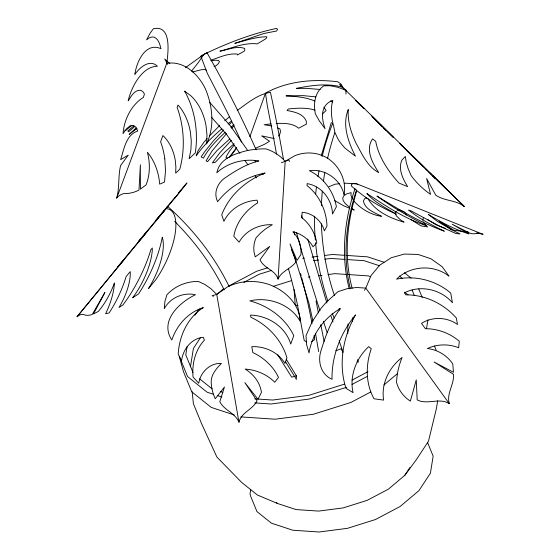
<?xml version="1.0" encoding="UTF-8"?>
<svg xmlns="http://www.w3.org/2000/svg" width="560" height="560" viewBox="0 0 560 560"><rect width="100%" height="100%" fill="white"/><g stroke="black" fill="none" stroke-linecap="round" stroke-linejoin="round"><path stroke-width="0.84" d="M286.209 359.212L296.387 375.823L296.373 379.386L285.383 361.417M278.082 279.09L285.173 161.322C280.07 155.519 273.434 151.305 266.105 148.911C259.672 148.743 253.246 149.317 246.953 150.647C234.458 153.832 219.856 158.368 216.804 172.774C227.99 162.47 244.048 158.382 258.916 160.965C246.757 163.87 236.04 170.45 225.82 177.359C217.749 182.322 213.115 192.766 217.644 201.698C229.215 186.655 246.596 176.659 265.118 173.019C245.945 180.474 229.152 195.335 221.725 214.781L223.902 221.305C229.964 208.754 243.411 200.949 257.117 200.172L257.635 202.888C245.707 210.252 236.215 222.243 233.8 236.257L239.092 242.179C245.644 230.482 259.147 224.091 272.321 224.707L266.308 228.375L260.89 232.729L256.137 237.685A25.907 25.795 -24.6 0 0 254.051 252.084L255.206 256.886L269.696 246.456L260.05 259.714C263.69 268.45 275.324 269.878 278.082 279.09C281.337 270.858 291.235 268.891 295.96 261.786L290.059 243.964L296.996 260.421L300.93 254.52C301.7 246.232 298.767 237.678 292.845 231.791C301.329 233.604 308.84 239.211 313.019 246.806L316.806 242.844C315.077 233.002 309.729 223.853 301.847 217.679L302.176 212.247C312.564 213.017 321.755 220.822 324.366 230.881L326.984 226.058C326.466 210.574 319.361 195.174 307.027 185.612L307.146 183.624C321.51 185.92 332.241 199.682 332.451 214.011L336.385 206.78C333.683 191.352 323.47 177.485 309.309 170.688C324.912 168.378 340.697 179.34 344.071 194.733C346.731 180.418 339.374 165.718 327.264 158.018A46.984 41.034 -78.1 0 0 295.001 155.631L285.173 161.322M422.723 220.213L423.514 217.476M116.704 198.107L166.775 63.308C168.112 52.871 172.011 24.444 153.328 28.756L149.926 33.53L146.566 39.858L149.289 37.863L151.872 36.96L154.252 37.163C158.655 39.2 159.88 44.422 160.972 48.699C145.488 41.601 136.395 62.321 134.855 74.368C139.496 67.69 149.688 58.597 157.416 66.241C141.806 66.395 131.131 87.591 128.198 100.828C131.103 96.453 134.54 89.614 140.742 90.3L142.73 91.539L144.431 93.884L143.43 97.363C131.362 104.853 124.019 119.658 123.06 133.602L126.595 128.702L130.011 125.909L133.119 125.349L135.758 127.071L137.774 130.977C125.888 134.89 124.026 149.282 120.652 159.621L128.233 155.155L120.589 165.564C117.999 176.267 119.665 187.474 116.704 198.107A22.827 15.75 80.5 0 1 127.029 193.48A59.724 41.195 80.5 0 0 138.992 190.022L140.378 164.766L140.413 189.126L146.097 184.856C150.15 174.524 150.234 162.918 147.378 152.264A42.399 29.246 80.5 0 1 159.089 179.018L159.684 184.128L164.514 182.063L165.522 170.597L164.808 158.851M187.103 346.549L185.766 354.886L192.983 372.463M190.463 366.765L193.403 348.418L200.417 337.736M250.712 489.58L250.033 493.843L250.754 496.489L256.949 511.567L271.46 523.201L292.873 530.236L319.088 532L347.543 528.311L375.452 519.533L400.078 506.527L419.02 490.56L430.416 473.2L433.153 456.148L427.609 442.652M426.482 328.818L427.924 319.823M437.675 400.715L436.429 408.485L428.491 441.175L416.227 459.865L404.768 475.37L388.444 489.132L367.213 500.346L343.154 507.913L318.626 511.091L296.023 509.572L277.564 503.503L257.362 494.998L241.738 482.482L216.888 457.044L201.621 423.759L193.382 403.69L192.143 391.629M356.51 191.149L353.507 202.538A189.028 142.695 -49.9 0 0 352.128 288.267M238.959 422.191L216.72 294.392L211.099 288.834L204.904 284.466L198.38 281.47C186.599 281.253 174.818 286.062 166.873 294.833L164.92 301.42L164.276 308.686C170.142 297.696 183.393 292.075 195.447 294.728C179.494 302.372 159.208 320.852 171.815 340.011C176.75 325.213 188.167 312.284 203.315 307.615C187.614 317.506 179.235 335.972 178.213 354.074L181.517 361.081C182.742 349.573 191.268 338.436 203.301 337.26L204.365 340.186C195.223 349.958 191.835 363.909 193.053 377.006L198.737 383.278C200.417 372.295 209.895 362.803 221.396 363.426C216.251 368.669 210.588 375.2 211.225 383.019C211.519 388.479 212.954 393.806 215.229 398.769L224.441 387.058L219.807 401.702C224.231 410.431 235.228 413.014 238.959 422.191C241.262 412.398 252.756 409.535 257.061 400.904L244.839 382.606L258.013 399.28L261.436 392.336C260.071 382.543 253.512 374.094 245.147 369.089C256.151 369.803 266.973 374.332 274.743 382.242L278.502 377.412C273.308 366.352 263.802 357.721 252.833 352.555L251.804 346.661C264.719 346.087 278.159 352.121 284.921 363.405L286.965 357.826C281.701 339.822 267.764 325.08 250.901 317.275L250.523 315.112C268.023 315.497 285.663 326.823 290.71 344.043L293.783 335.671C285.432 318.087 268.401 305.809 249.837 300.867C268.758 296.471 290.619 304.255 300.349 321.559C299.558 303.898 284.977 290.458 269.269 284.557A63.28 57.372 63.6 0 0 227.682 286.804L216.72 294.392L212.03 295.75L213.591 296.226M321.23 155.792L331.366 122.388M355.047 188.65C344.19 220.661 340.683 255.892 349.258 288.869M249.879 136.682L265.503 93.163C287.378 80.976 313.362 78.785 337.834 81.774L341.187 84.231L342.706 87.29C327.593 82.936 311.521 85.372 296.387 88.368L306.523 88.354L320.166 89.474M278.544 136.129L280.077 133.476L280.504 131.012L279.818 128.814L277.669 127.911M364.434 290.318L365.806 288.127L371.028 275.569L379.757 265.132L391.209 257.747L404.362 254.072L418.054 254.443L431.067 258.811L442.239 266.798L448.98 276.122C433.72 264.208 410.298 265.433 396.564 279.153C415.527 275.156 436.016 280.455 450.723 293.062L452.438 302.736C440.951 289.296 420.189 284.529 404.39 292.866L405.797 294.819C424.984 294.714 443.737 303.709 456.358 318.045L457.499 324.492C447.111 316.967 432.355 316.428 421.519 323.351L425.369 328.678C437.717 328.678 449.946 333.221 459.312 341.264L458.654 347.76C448.707 343.728 437.157 343.98 427.427 348.53C437.584 349.678 447.048 355.411 452.767 363.881L453.467 372.302L434.049 361.984L453.502 374.346C454.342 384.51 446.194 393.582 449.337 403.711C439.495 397.278 427.483 405.188 417.186 399.896L416.262 379.876L410.375 401.093C403.599 396.879 398.594 390.138 396.543 382.424C396.858 373.842 398.804 365.414 402.094 357.49C389.123 367.276 380.947 383.761 383.642 400.113L374.024 398.776C365.505 383.6 365.561 364.875 371.28 348.74L368.704 346.612C356.3 358.085 349.23 375.872 353.066 392.651L345.975 388.283C338.107 363.937 343.021 336.84 355.544 314.923C340.69 332.871 331.59 355.852 332.024 379.295C320.726 374.5 317.303 360.927 321.195 350.091C325.703 335.51 330.96 320.873 340.354 308.581C324.17 317.933 311.913 334.32 309.036 352.947L306.586 344.568L306.005 335.685L312.256 321.531L320.964 308.42L326.158 302.386L338.002 291.634L347.179 288.673L356.58 287.49L365.806 288.127L449.337 403.711M194.901 315.217L198.247 310.121L199.514 309.05M404.768 475.37L409.92 467.53M210.819 60.291C219.149 57.414 228.179 53.144 237.16 54.047L237.391 54.978L244.09 51.254L244.853 49.966L244.566 48.412C236.593 45.549 227.864 49.819 219.912 51.149C232.043 48.118 244.475 42.329 257.187 43.89L265.307 39.109L266.399 38.101L266.826 36.799C256.067 36.743 245.266 40.642 234.836 43.351L263.781 33.523L276.577 31.01L277.578 29.274L276.493 28.42C251.279 33.803 227.066 43.211 203.889 54.397L198.415 62.419L191.548 71.127M396.326 211.225L395.626 212.205L395.507 213.92L396.319 215.824L400.652 219.996L404.033 222.138C390.488 218.323 375.256 211.484 368.032 198.765L365.897 197.911L364.602 198.744L363.433 201.061C364.952 209.51 374.864 212.646 381.507 216.293C370.762 214.844 361.088 208.88 353.773 201.047M230.23 156.793L236.768 147.826M229.026 157.479L236.558 147.826M77.063 316.743L115.913 269.346A69.244 0.462 -50.7 0 1 121.044 263.361L123.949 259.609L117.642 267.008L128.03 254.366A69.293 0.462 -50.7 0 1 142.471 237.181L146.503 232.12L138.495 241.521L147.399 230.727A98.924 0.665 -50.7 0 1 163.366 211.96A96.95 0.651 -50.7 0 0 155.631 220.668L172.382 200.515A102.963 0.686 -50.7 0 1 174.622 198.233A57.498 0.385 -50.7 0 0 178.339 193.13L186.004 183.932A85.806 0.574 -50.7 0 1 181.776 189.658L77.063 316.743A21.805 8.575 -63.6 0 1 84.518 314.916A57.162 22.477 -63.6 0 0 92.267 314.454L104.909 292.467L93.422 313.971L98.343 311.437A38.871 15.281 -63.6 0 0 114.387 282.961A43.26 17.01 -63.6 0 1 105.623 313.747L109.067 312.977A57.162 22.477 -63.6 0 0 126.098 276.584L130.214 271.6A35.672 14.028 -63.6 0 1 118.986 307.517L122.927 304.969A74.851 29.435 -63.6 0 0 149.751 253.33L150.801 249.781L152.306 247.954L152.257 250.894A44.513 17.5 -63.6 0 1 132.65 297.745L138.565 293.923A69.741 27.419 -63.6 0 0 162.281 237.202A44.513 17.5 -63.6 0 1 148.554 288.491L155.757 279.769A51.163 20.118 -63.6 0 0 175.245 233.079A51.163 20.118 -63.6 0 0 166.306 208.677L167.412 206.178A253.12 198.275 23.8 0 1 229.124 286.51M234.094 145.187L229.586 150.948L226.681 155.771L225.904 157.731L227.346 158.158M207.144 138.593L203.735 142.485L198.002 150.801L196.217 155.764C203.364 145.593 212.373 136.864 221.816 128.835M209.412 135.996L219.688 125.496M226.464 133.665L212.107 150.934L206.059 160.888L207.564 161.686L217.175 150.367L229.831 138.866M231.665 128.254L234.024 125.832M223.72 129.941L213.416 140.861L204.47 151.984L201.159 156.905L203.413 158.102C208.817 148.078 217.07 139.979 225.281 132.244M231.301 140.329L219.716 152.894L212.387 162.876L215.32 162.316L224.714 152.257L234.059 143.724M136.262 127.925L129.136 134.463L137.018 128.359M229.04 124.761L231.392 122.507M322.455 113.876L326.088 110.565L323.897 107.163M133.903 125.79L127.813 130.928L128.702 131.782L134.26 126.91M131.726 125.405L125.342 130.676L124.747 130.102M230.832 127.323L233.975 124.621M224.728 120.82L229.243 116.963M217.315 294.042L223.671 288.687M383.922 385.007L397.614 373.464M228.165 123.676L231.357 121.177M237.153 110.509C247.38 103.264 257.705 94.318 270.438 92.33A293.622 53.529 80.4 0 1 283.507 159.698M185.458 67.697L203.889 54.397M397.334 210.343L398.643 209.552L403.739 211.589M311.353 341.607L314.734 339.654A442.96 179.767 60 0 0 314.076 335.489M229.054 285.845L256.739 271.222L267.561 267.813M243.852 282.366L259.126 274.295L271.502 270.403M351.946 380.149L367.983 371.679M352.079 384.419L367.458 376.292M370.846 391.909L350.854 402.472L313.383 414.26L275.177 419.209L240.842 416.899M214.004 66.661L216.3 65.562L218.463 63.567L219.471 61.523L218.302 60.396L214.998 60.214L211.183 60.767M328.937 186.746L335.027 184.205L339.346 183.736M255.381 148.33L264.334 144.375L269.542 141.253L261.66 135.87L274.267 138.537M281.372 162.743L288.974 159.908L289.415 161.518M335.783 350.777L341.096 348.796L342.867 352.177M273.189 286.391L291.34 280.686M344.309 384.181L308.826 395.346L272.65 400.036L254.695 398.832M346.696 387.261L309.225 399.049L271.019 403.998L254.709 402.906M192.521 71.946L201.481 69.706L205.121 69.468L206.339 70.322M296.387 375.823L291.697 377.181L277.746 354.823M297.955 305.382L296.31 305.662L295.141 303.954L294.063 289.464M302.701 258.335L304.395 258.111M312.039 257.124L317.982 256.354M324.772 255.472L332.416 254.485L344.981 255.325M313.558 260.68L318.724 260.008M324.758 259.231L330.785 258.447L344.953 259.399M308.245 277.116L309.967 276.892M318.577 275.779L322.028 275.331M328.055 274.547L334.95 273.658L346.612 274.442M271.068 123.851L264.201 124.726L271.789 126.021M276.22 123.452C283.829 123.221 292.516 123.004 298.641 128.226L306.376 124.138L306.306 121.226C303.282 113.617 294.224 111.853 287.049 110.509L288.358 108.969C297.178 108.087 306.383 107.387 314.958 110.096M166.775 63.308C184.086 60.585 198.282 74.193 205.324 88.69C212.695 106.008 214.816 126.553 206.577 143.962L206.983 134.953L206.066 125.839A43.631 30.093 80.5 0 0 190.666 95.62L184.695 91.217M344.526 183.176L356.573 183.75L482.937 234.29L476.707 232.883M346.661 255.437L367.612 256.851L384.041 262.248M347.452 259.567L364.119 260.687L379.792 265.839M348.278 274.554L368.277 275.898L370.755 276.71M464.926 231.721L468.181 232.001M464.114 231.644L453.824 230.174L439.068 221.158L451.759 229.782L460.026 233.954L455.966 233.541L439.271 225.988L411.313 211.008L408.674 210.098C419.468 218.785 431.9 225.141 444.304 231.182C420.476 222.607 398.454 209.335 376.957 196.049C392.441 207.396 409.255 216.762 426.272 225.568C404.649 218.764 385.644 205.793 366.835 193.487C374.899 202.503 385.987 208.082 396.284 214.123C380.023 207.011 364.497 197.785 351.281 185.878L351.449 184.366L353.241 183.645L356.573 183.75L357.686 184.688M315.826 96.887L303.359 95.641L285.999 95.886C295.708 96.376 305.69 97.146 314.727 101.01M450.142 229.467L451.759 229.782L437.36 221.375L428.246 214.354C441.084 222.236 454.475 229.418 468.923 233.87L452.109 224.182L469.931 233.198C474.32 235.011 478.625 231.917 482.937 234.29M445.473 228.466L435.89 224.742L427.763 219.632M357.077 361.718L358.428 362.117L357.567 359.646M220.339 391.559L222.81 392.371M213.64 394.345L207.067 392.182L187.586 376.572L179.27 356.321L183.435 371.532L191.744 391.783L211.232 407.393L234.234 414.953M217.749 395.696L221.858 397.04M345.702 90.139L337.666 87.227L330.246 85.764L323.757 85.82A94.017 43.904 40.4 0 0 314.608 108.514L315.273 113.687L319.48 121.128L325.052 128.639L323.288 122.885L322.497 117.544L322.679 112.721A63.259 29.547 40.4 0 1 332.843 100.345A111.538 52.087 40.4 0 0 333.788 126.756L334.859 132.335L337.743 138.558A32.228 15.05 40.4 0 0 345.009 148.155L355.446 156.205C348.292 142.135 341.901 124.999 348.285 109.473C347.41 121.051 351.036 132.363 355.789 142.772C361.949 153.657 367.108 166.502 378.749 172.613C372.554 163.212 364.924 149.499 372.638 138.88L375.697 141.295C378.735 157.283 388.206 171.192 398.958 183.064L407.624 186.648C402.927 178.906 397.929 169.204 401.87 160.132L405.307 156.45L406.259 162.407L408.191 168.784L411.075 175.476A39.473 18.431 40.4 0 0 430.542 194.369L426.608 178.486L435.778 195.16C442.645 199.969 451.178 200.095 458.668 203.21A21.434 10.01 40.4 0 1 464.443 206.605L340.998 85.645A58.702 0.357 44.5 0 0 346.192 91.14M349.559 208.194L344.071 206.003L334.705 200.648M351.911 209.139L354.263 210.077L352.051 208.698M330.547 100.954L332.766 102.102M306.425 341.824L304.206 340.48L297.024 302.652A435.267 176.645 60 0 0 288.519 268.919M411.131 219.744L421.155 225.925L427.63 226.933L424.123 223.426L423.15 221.774M404.425 272.762L411.145 278.145M399.252 275.975L402.549 278.614M404.733 292.236L408.023 294.882M199.57 378.812L212.086 388.843M276.248 502.453L277.564 503.503M349.104 206.864L345.366 203.693L343.21 200.683L342.727 197.967L343.931 195.657L346.78 193.851L351.148 192.633L350.924 195.216L352.59 199.241M169.869 63.651L164.759 58.989L167.727 64.407M452.298 194.866L464.443 206.605M451.78 194.362L430.101 173.047M447.552 190.267L432.873 175.896M399.84 143.493L422.618 166.012M414.211 157.92L406.574 150.409M431.06 174.118L418.054 161.259L424.487 167.72M425.047 168.406L427.497 170.821M428.043 171.36L435.484 178.626L432.075 175.259M401.002 144.928L402.241 146.146M420.56 164.115L414.96 158.599M393.218 137.361L386.939 131.236M393.232 137.256L372.729 116.949M372.946 117.404L381.64 126M376.306 120.883L377.538 122.101M355.593 100.499L361.557 106.393M382.858 127.113L371.609 115.892M408.275 151.977L402.409 146.125M364.126 108.64L357.826 102.347L363.482 108.15M399.637 143.318L400.449 144.151M174.713 221.256L181.937 228.984A248.724 194.831 23.8 0 1 224.119 289.842M209.629 102.256L230.363 125.853L247.772 150.612M211.491 117.229L226.485 134.288L239.925 153.405M406.294 215.04L404.467 211.883M254.73 160.517L255.724 161.931M244.902 160.482L247.884 164.731M262.374 173.152L263.221 174.678M255.059 175.574L256.326 177.863M291.459 249.564L294.84 257.516L308.959 303.296L312.963 321.223M339.108 308.581L339.752 310.128M418.726 288.918L422.24 297.486M412.09 290.01L414.386 295.603M434.448 345.989L436.1 350M334.537 295.554L332.752 290.472A387.387 312.48 -1.5 0 1 321.377 223.902M339.171 340.781L342.951 352.044M331.016 316.064L332.976 322.021M326.886 303.016L307.713 238.994M296.464 232.351L301.315 249.928A356.188 28.434 69.1 0 0 319.949 310.674M301.574 215.775L302.197 218.295M316.029 301.042L318.395 312.851M320.761 324.667L324.142 341.544M315.574 333.837L318.654 351.568M265.503 93.163L267.337 105.826L270.998 124.467A288.519 52.598 80.4 0 1 276.507 154.098M345.891 90.027L345.996 94.066M184.695 91.217A68.306 47.117 80.5 0 1 194.166 116.487C196.686 128.443 197.155 140.812 195.286 152.894L189.105 158.746L190.855 150.248L191.289 141.246L190.4 132.132A43.596 30.072 80.5 0 0 180.404 107.8L177.968 105.063L177.121 107.345C184.268 127.043 185.297 148.988 179.781 169.232L175.665 173.131L175.882 167.111L175.357 161.028A34.979 24.129 80.5 0 0 162.918 135.562L160.608 141.785A56.273 38.815 80.5 0 1 164.808 158.851M294.133 231.476A293.622 53.529 80.4 0 1 294.553 234.871M350.371 288.715A192.374 145.215 -49.9 0 1 356.545 190.043M241.5 142.114A435.267 176.645 60 0 0 220.472 98.826L207.277 73.255L200.851 56.154L206.934 52.64A442.96 179.767 60 0 1 256.13 149.793M300.552 273.504A442.96 179.767 60 0 1 301.238 276.052M301.686 277.746A442.96 179.767 60 0 1 312.025 323.645M321.377 205.751A387.387 312.48 -1.5 0 1 322.336 191.065M323.414 181.594A387.387 312.48 -1.5 0 1 324.849 172.137M327.565 158.452A387.387 312.48 -1.5 0 1 334.747 132.867M334.173 318.087A394.233 318.003 -1.5 0 1 332.234 313.201M327.803 300.874A394.233 318.003 -1.5 0 1 315.574 242.718M315.35 240.149A394.233 318.003 -1.5 0 1 314.489 216.167M315.7 193.872A394.233 318.003 -1.5 0 1 316.463 187.04M317.954 176.799A394.233 318.003 -1.5 0 1 319.011 170.835M322.147 156.457A394.233 318.003 -1.5 0 1 332.696 123.228M327.124 332.598A356.188 28.434 69.1 0 1 323.4 321.3M347.823 333.746A176.169 93.954 32.1 0 1 348.103 323.89M352.394 321.286A173.11 92.323 32.1 0 1 353.059 317.289M386.015 130.459L383.621 128.114L386.015 130.459"/></g></svg>
